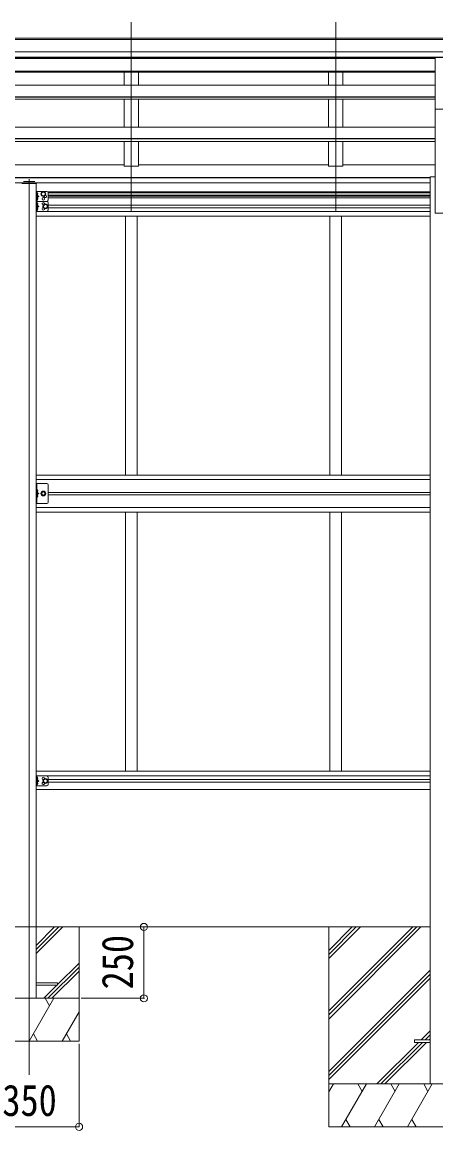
# Model space of a CAD drawing. Units: millimetres at full size, sheet at 1:25; details may follow other scales. Extents: x -6988 to 7066, y -4877 to 4823.
# Drawn here: x 2276 to 3725, y -2319 to 1554 of the extents above; entities that cross this region are included whole.
import ezdxf
from ezdxf.enums import TextEntityAlignment as Align

# ---------------------------------------------------------------- set-up
doc = ezdxf.new("R2010")
doc.units = ezdxf.units.MM
doc.header["$LTSCALE"] = 25
doc.header["$PDMODE"] = 32
doc.header["$PDSIZE"] = 25
for name, color, linetype, lineweight in [('0-0_0', 7, 'Continuous', 9), ('0-1_本体', 4, 'Continuous', 9), ('0-2_部品', 7, 'Continuous', 9), ('0-8_PARTS2', 2, 'Continuous', 9), ('1-0_FRAME', 7, 'Continuous', 9), ('1-1_GLASS', 4, 'Continuous', 9), ('1-2_GLASS_SEAL', 7, 'Continuous', 9), ('1-8', 2, 'Continuous', 9), ('1-A', 6, 'Continuous', 9)]:
    doc.layers.add(name, color=color, linetype=linetype, lineweight=lineweight)
doc.styles.add('ＭＳ ゴシック', font='')
doc.styles.get('ＭＳ ゴシック').set_extended_font_data('MS Gothic')

msp = doc.modelspace()

# ---------------------------------------------------------------- linework, layer by layer
at = {"layer": '0-0_0'}
for p, q in [((895.33, -1614.99), (3704.93, -1614.99)), ((3350.13, -1614.99), (3350.13, -2314.99)), ((3350.13, -1909.17), (3644.31, -1614.99)), ((3350.13, -1923.31), (3658.45, -1614.99)), ((3350.13, -1937.46), (3672.6, -1614.99)), ((3350.13, -1725.33), (3460.46, -1614.99)), ((3350.13, -1711.18), (3446.32, -1614.99)), ((3350.13, -1697.04), (3432.18, -1614.99)), ((3350.13, -2121.3), (3704.93, -1766.51)), ((3350.13, -2135.44), (3704.93, -1780.65)), ((3350.13, -2149.59), (3704.93, -1794.79)), ((3673.07, -2010.49), (3704.93, -1978.64)), ((3687.22, -2010.49), (3704.93, -1992.78)), ((3701.36, -2010.49), (3704.93, -2006.92)), ((3518.57, -2164.99), (3664.07, -2019.49)), ((3532.72, -2164.99), (3678.22, -2019.49)), ((3546.86, -2164.99), (3692.36, -2019.49)), ((4150.13, -2164.99), (3350.13, -2164.99)), ((3350.13, -2192.5), (3366.01, -2164.99)), ((3394.88, -2314.99), (3481.48, -2164.99)), ((3466.48, -2190.97), (3451.48, -2164.99)), ((3510.35, -2314.99), (3596.95, -2164.99)), ((3581.95, -2190.98), (3566.95, -2164.99)), ((3625.82, -2314.99), (3712.42, -2164.99)), ((3697.42, -2190.98), (3682.42, -2164.99)), ((3350.13, -2314.99), (4150.13, -2314.99)), ((3409.88, -2289.02), (3424.87, -2314.99)), ((3525.35, -2289.01), (3540.35, -2314.99)), ((3640.82, -2289.01), (3655.82, -2314.99))]:
    msp.add_line(p, q, dxfattribs=at)
at = {"layer": '0-1_本体'}
for p, q in [((-199.37, 1497.98), (4799.63, 1497.98)), ((-199.37, 1492.64), (4799.63, 1492.64)), ((-199.37, 1449.11), (4799.63, 1449.1)), ((-199.37, 1431.44), (4799.63, 1431.44)), ((877.63, 1429.06), (3722.63, 1429.06)), ((877.63, 1425.92), (3722.63, 1425.92)), ((2633.13, 1425.92), (2633.13, 1429.06)), ((2683.13, 1425.92), (2683.13, 1429.06)), ((3349.13, 1425.92), (3349.13, 1429.06)), ((3399.13, 1425.92), (3399.13, 1429.06)), ((877.63, 1382.44), (3722.63, 1382.44)), ((877.63, 1378.36), (3722.63, 1378.36)), ((2633.13, 1333.21), (2633.13, 1378.36)), ((2683.13, 1333.21), (2683.13, 1378.36)), ((3349.13, 1333.21), (3349.13, 1378.36)), ((3399.13, 1333.21), (3399.13, 1378.36)), ((877.63, 1333.21), (3722.63, 1333.21)), ((877.63, 1292.47), (3722.63, 1292.47)), ((877.63, 1290.98), (3722.63, 1290.98)), ((877.63, 1284.19), (3722.63, 1284.19)), ((2633.13, 1185.9), (2633.13, 1284.19)), ((2683.13, 1185.9), (2683.13, 1284.19)), ((3349.13, 1185.9), (3349.13, 1284.19)), ((3399.13, 1185.9), (3399.13, 1284.19)), ((3722.63, 885.01), (3722.63, 1297.65)), ((877.53, 1185.9), (3722.63, 1185.9)), ((877.47, 1146.69), (3722.63, 1146.69)), ((877.53, 1135.55), (3722.63, 1135.55)), ((877.55, 1145.21), (3722.63, 1145.21)), ((2633.13, 1135.55), (2633.13, 1049.47)), ((2683.13, 1135.55), (2683.13, 1049.47)), ((3349.13, 1135.55), (3349.13, 1049.47)), ((3399.13, 1135.55), (3399.13, 1049.47)), ((2633.13, 1054.27), (1967.13, 1054.27)), ((2633.13, 1049.47), (2683.13, 1049.47)), ((3349.13, 1054.27), (2683.13, 1054.27)), ((3349.13, 1049.47), (3399.13, 1049.47)), ((3722.63, 1054.27), (3399.13, 1054.27)), ((895.33, 1009.97), (3704.8, 1009.97)), ((895.33, 1008.59), (3704.93, 1008.59)), ((3704.93, 1011.39), (3722.63, 1011.39)), ((3704.93, 1011.39), (3704.93, -2164.99)), ((895.33, 991.41), (3704.93, 991.41)), ((3722.63, 885.01), (3777.63, 885.01))]:
    msp.add_line(p, q, dxfattribs=at)
at = {"layer": '0-2_部品'}
for p, q in [((3722.63, 1429.72), (3777.63, 1429.72)), ((3722.63, 1248.79), (3722.63, 1429.72)), ((3722.63, 1248.79), (3777.63, 1248.79))]:
    msp.add_line(p, q, dxfattribs=at)
at = {"layer": '0-2_部品', "color": 4}
for p, q in [((3650.33, -2010.49), (3650.33, -2019.49)), ((3705.13, -2010.49), (3650.33, -2010.49)), ((3705.13, -2019.49), (3650.33, -2019.49))]:
    msp.add_line(p, q, dxfattribs=at)
at = {"layer": '0-8_PARTS2'}
for p, q in [((2658.13, 891.21), (2658.13, 1553.74)), ((3374.13, 891.21), (3374.13, 1553.74))]:
    msp.add_line(p, q, dxfattribs=at)
at = {"layer": '1-0_FRAME'}
for p, q in [((2325.13, -1707.76), (2417.9, -1615)), ((2325.13, -1693.62), (2403.75, -1615)), ((2325.13, -1679.48), (2389.61, -1615)), ((2475.13, -2015), (2475.13, -1615)), ((2400.13, -1816.61), (2475.13, -1741.61)), ((2365.88, -1865), (2475.13, -1755.75)), ((2380.03, -1865), (2475.13, -1769.89)), ((2351.74, -1865), (2397.74, -1819)), ((2125.13, -1865), (2475.13, -1865)), ((2300.13, -2014.99), (2386.74, -1865)), ((2371.74, -1890.98), (2356.74, -1864.99)), ((2415.6, -2014.99), (2475.13, -1911.89)), ((2315.13, -1989.01), (2330.13, -2014.99)), ((2430.6, -1989.02), (2445.6, -2014.99)), ((2125.13, -2015), (2475.13, -2015))]:
    msp.add_line(p, q, dxfattribs=at)
at = {"layer": '1-1_GLASS'}
for p, q in [((2325.13, 988.36), (2325.13, -1865)), ((2365.13, 959.89), (3704.93, 959.89)), ((2367.13, 956.39), (3704.93, 956.39)), ((2367.13, 947.39), (3704.93, 947.39)), ((2367.13, 943.89), (3704.93, 943.89)), ((3704.93, 938.89), (2367.13, 938.89)), ((2367.13, 912.89), (3704.93, 912.89)), ((2367.13, 903.89), (3704.93, 903.89)), ((2325.13, 890.39), (3704.93, 890.39)), ((2325.13, 874.39), (3704.93, 874.39)), ((2638.13, 874.39), (2638.13, -32.61)), ((2678.13, 874.39), (2678.13, -32.61)), ((3354.13, 874.39), (3354.13, -32.61)), ((3394.13, 874.39), (3394.13, -32.61)), ((3722.63, 885.01), (3777.63, 885.01)), ((2325.13, -33.11), (3704.93, -33.11)), ((2325.13, -48.61), (3704.93, -48.61)), ((2367.13, -93.11), (3704.93, -93.11)), ((3704.93, -102.11), (2367.13, -102.11)), ((2325.13, -146.61), (3704.93, -146.61)), ((2325.13, -162.11), (3704.93, -162.11)), ((2638.13, -162.61), (2638.13, -1069.61)), ((2678.13, -162.61), (2678.13, -1069.61)), ((3354.13, -162.11), (3354.13, -1069.61)), ((3394.13, -162.11), (3394.13, -1069.61)), ((2325.13, -1069.61), (3704.93, -1069.61)), ((2325.13, -1085.61), (3704.93, -1085.61)), ((2367.13, -1099.11), (3704.93, -1099.11)), ((2367.13, -1108.11), (3704.93, -1108.11)), ((2325.13, -1134.11), (3704.93, -1134.11))]:
    msp.add_line(p, q, dxfattribs=at)
at = {"layer": '1-2_GLASS_SEAL'}
for p, q in [((2325.63, 988.36), (2274.63, 988.36)), ((2324.13, 991.36), (2276.13, 991.36)), ((2280.13, 995.17), (2320.13, 995.17)), ((2325.63, 989.86), (2325.63, 988.36)), ((2325.13, 960.89), (2325.13, 925.89)), ((2362.13, 960.89), (2325.13, 960.89)), ((2327.63, 960.89), (2327.63, 925.89)), ((2328.13, 948.39), (2327.63, 948.48)), ((2327.63, 943.39), (2334.63, 943.39)), ((2328.13, 930.39), (2327.63, 930.48)), ((2328.13, 956.39), (2328.93, 956.25)), ((2328.13, 948.39), (2328.93, 948.54)), ((2328.13, 938.39), (2328.93, 938.25)), ((2328.13, 930.39), (2328.93, 930.54)), ((2367.13, 955.89), (2367.13, 930.89)), ((2362.13, 925.89), (2325.13, 925.89)), ((2362.13, 890.89), (2325.13, 890.89)), ((2327.63, 925.89), (2327.63, 890.89)), ((2328.13, 913.39), (2327.63, 913.48)), ((2327.63, 908.39), (2334.63, 908.39)), ((2328.13, 895.39), (2327.63, 895.48)), ((2328.13, 921.39), (2328.93, 921.25)), ((2328.13, 913.39), (2328.93, 913.54)), ((2328.13, 903.39), (2328.93, 903.25)), ((2328.13, 895.39), (2328.93, 895.54)), ((2367.13, 920.89), (2367.13, 895.89)), ((2362.13, -62.11), (2325.13, -62.11)), ((2327.63, -62.11), (2327.63, -132.11)), ((2367.13, -127.11), (2367.13, -67.11)), ((2328.13, -92.11), (2327.63, -92.02)), ((2327.63, -92.11), (2334.63, -97.11)), ((2327.63, -97.11), (2334.63, -97.11)), ((2327.63, -102.11), (2334.63, -97.11)), ((2328.13, -110.11), (2327.63, -110.02)), ((2328.13, -84.11), (2328.93, -84.25)), ((2328.13, -92.11), (2328.93, -91.96)), ((2328.13, -102.11), (2328.93, -102.25)), ((2328.13, -110.11), (2328.93, -109.96)), ((2325.13, -1086.11), (2325.13, -1121.11)), ((2362.13, -1086.11), (2325.13, -1086.11)), ((2362.13, -1121.11), (2325.13, -1121.11)), ((2327.63, -1086.11), (2327.63, -1121.11)), ((2328.13, -1098.61), (2327.63, -1098.52)), ((2327.63, -1103.61), (2334.63, -1103.61)), ((2328.13, -1116.61), (2327.63, -1116.52)), ((2328.13, -1090.61), (2328.93, -1090.75)), ((2328.13, -1098.61), (2328.93, -1098.46)), ((2328.13, -1108.61), (2328.93, -1108.75)), ((2328.13, -1116.61), (2328.93, -1116.46)), ((2367.13, -1091.11), (2367.13, -1116.11))]:
    msp.add_line(p, q, dxfattribs=at)
at = {"layer": '1-2_GLASS_SEAL', "color": 4}
msp.add_line((2325.13, -1810.99), (2400.13, -1810.99), dxfattribs=at)
at = {"layer": '1-2_GLASS_SEAL'}
for points in [[(2327.25, 952.39), (2327.88, 953.58), (2330.11, 954.69)], [(2327.25, 952.39), (2327.88, 951.21), (2330.11, 950.09)], [(2327.25, 934.39), (2327.88, 935.58), (2330.11, 936.69)], [(2327.25, 934.39), (2327.88, 933.21), (2330.11, 932.09)], [(2328.13, 948.39), (2328.13, 956.39), (2327.63, 956.31), (2327.63, 948.48)], [(2327.63, 948.39), (2334.63, 943.39), (2327.63, 938.39)], [(2328.13, 930.39), (2328.13, 938.39), (2327.63, 938.31), (2327.63, 930.48)], [(2362.13, 925.89), (2325.13, 925.89), (2325.13, 890.89)], [(2327.25, 917.39), (2327.88, 918.58), (2330.11, 919.69)], [(2327.25, 917.39), (2327.88, 916.21), (2330.11, 915.09)], [(2327.25, 899.39), (2327.88, 900.58), (2330.11, 901.69)], [(2327.25, 899.39), (2327.88, 898.21), (2330.11, 897.09)], [(2328.13, 913.39), (2328.13, 921.39), (2327.63, 921.31), (2327.63, 913.48)], [(2327.63, 913.39), (2334.63, 908.39), (2327.63, 903.39)], [(2328.13, 895.39), (2328.13, 903.39), (2327.63, 903.31), (2327.63, 895.48)], [(2362.13, -132.11), (2325.13, -132.11), (2325.13, -62.11)], [(2327.25, -88.11), (2327.88, -86.92), (2330.11, -85.81)], [(2327.25, -88.11), (2327.88, -89.29), (2330.11, -90.41)], [(2327.25, -106.11), (2327.88, -104.92), (2330.11, -103.81)], [(2327.25, -106.11), (2327.88, -107.29), (2330.11, -108.41)], [(2328.13, -92.11), (2328.13, -84.11), (2327.63, -84.19), (2327.63, -92.02)], [(2328.13, -110.11), (2328.13, -102.11), (2327.63, -102.19), (2327.63, -110.02)], [(2327.25, -1094.61), (2327.88, -1093.42), (2330.11, -1092.31)], [(2327.25, -1094.61), (2327.88, -1095.79), (2330.11, -1096.91)], [(2327.25, -1112.61), (2327.88, -1111.42), (2330.11, -1110.31)], [(2327.25, -1112.61), (2327.88, -1113.79), (2330.11, -1114.91)], [(2328.13, -1098.61), (2328.13, -1090.61), (2327.63, -1090.69), (2327.63, -1098.52)], [(2327.63, -1098.61), (2334.63, -1103.61), (2327.63, -1108.61)], [(2328.13, -1116.61), (2328.13, -1108.61), (2327.63, -1108.69), (2327.63, -1116.52)]]:
    msp.add_lwpolyline(points, dxfattribs=at)
for points in [[(2350.13, 944.39), (2343.63, 948.14), (2343.63, 955.65), (2350.13, 959.4), (2356.63, 955.65), (2356.63, 948.14)], [(2357.13, 900.89), (2350.63, 904.64), (2350.63, 912.15), (2357.13, 915.9), (2363.63, 912.15), (2363.63, 904.64)], [(2342.63, -97.11), (2346.38, -103.61), (2353.88, -103.61), (2357.64, -97.11), (2353.88, -90.61), (2346.38, -90.61)], [(2357.13, -1111.11), (2350.63, -1107.36), (2350.63, -1099.85), (2357.13, -1096.1), (2363.63, -1099.85), (2363.63, -1107.36)]]:
    msp.add_lwpolyline(points, close=True, dxfattribs=at)
at = {"layer": '1-2_GLASS_SEAL', "color": 4}
msp.add_lwpolyline([(2400.13, -1810.99), (2400.13, -1818.99), (2325.13, -1818.99)], dxfattribs=at)
at = {"layer": '1-2_GLASS_SEAL'}
for centre, radius in [((2350.13, 951.89), 8.5), ((2350.13, 951.89), 7.5), ((2350.13, 951.89), 6.5), ((2350.13, 934.89), 4.25), ((2357.13, 908.39), 8.5), ((2357.13, 908.39), 7.5), ((2357.13, 908.39), 6.5), ((2350.13, -97.11), 8.5), ((2350.13, -97.11), 7.5), ((2350.13, -97.11), 6.5), ((2350.13, -97.11), 5.5), ((2357.13, -1103.61), 8.5), ((2357.13, -1103.61), 7.5), ((2357.13, -1103.61), 6.5)]:
    msp.add_circle(centre, radius, dxfattribs=at)
for centre, radius, start, end in [((2276.13, 989.86), 1.5, 90, 180), ((2324.13, 989.86), 1.5, 0, 90), ((2328.78, 955.37), 0.9, 32.05588, 80), ((2328.78, 949.42), 0.9, 280, 327.94412), ((2328.78, 937.37), 0.9, 32.05588, 80), ((2328.78, 931.42), 0.9, 280, 327.94412), ((2324.03, 952.39), 6.5, 327.94412, 32.05588), ((2324.03, 934.39), 6.5, 327.94412, 32.05588), ((2357.13, 943.39), 4.25, 173.70569, 85.23923), ((2362.13, 955.89), 5, 0, 90), ((2362.13, 930.89), 5, 270, 0), ((2328.78, 920.37), 0.9, 32.05588, 80), ((2328.78, 914.42), 0.9, 280, 327.94412), ((2328.78, 902.37), 0.9, 32.05588, 80), ((2328.78, 896.42), 0.9, 280, 327.94412), ((2324.03, 917.39), 6.5, 327.94412, 32.05588), ((2324.03, 899.39), 6.5, 327.94412, 32.05588), ((2350.13, 916.89), 4.25, 353.70569, 265.23923), ((2350.13, 899.89), 4.25, 94.76077, 6.29431), ((2362.13, 920.89), 5, 0, 90), ((2362.13, 895.89), 5, 270, 0), ((2362.13, -67.11), 5, 0, 90), ((2328.78, -85.13), 0.9, 32.05588, 80), ((2328.78, -91.08), 0.9, 280, 327.94412), ((2328.78, -103.13), 0.9, 32.05588, 80), ((2328.78, -109.08), 0.9, 280, 327.94412), ((2324.03, -88.11), 6.5, 327.94412, 32.05588), ((2324.03, -106.11), 6.5, 327.94412, 32.05588), ((2362.13, -127.11), 5, 270, 0), ((2328.78, -1091.63), 0.9, 32.05588, 80), ((2328.78, -1097.58), 0.9, 280, 327.94412), ((2328.78, -1109.63), 0.9, 32.05588, 80), ((2328.78, -1115.58), 0.9, 280, 327.94412), ((2324.03, -1094.61), 6.5, 327.94412, 32.05588), ((2324.03, -1112.61), 6.5, 327.94412, 32.05588), ((2350.13, -1095.11), 4.25, 353.70569, 265.23923), ((2350.13, -1112.11), 4.25, 94.76077, 6.29431), ((2362.13, -1091.11), 5, 0, 90), ((2362.13, -1116.11), 5, 270, 0)]:
    msp.add_arc(centre, radius, start, end, dxfattribs=at)
at = {"layer": '1-8'}
msp.add_line((2300.13, 1004.14), (2300.13, -2132.6), dxfattribs=at)
at = {"layer": '1-A'}
for p, q in [((2702.4, -1614.99), (2482.9, -1614.99)), ((2702.4, -1614.99), (2702.4, -1865)), ((2702.4, -1865), (2482.9, -1865)), ((2475.13, -2314.99), (2475.13, -2024.82)), ((2125.13, -2314.99), (2475.13, -2314.99))]:
    msp.add_line(p, q, dxfattribs=at)
for p in [(2702.4, -1614.99), (2702.4, -1865), (2475.13, -2314.99)]:
    msp.add_point(p, dxfattribs=at)

# ---------------------------------------------------------------- texts
at = {"layer": '1-A', "color": 7, "style": 'ＭＳ ゴシック', "width": 0.85}
msp.add_text('250', height=110, rotation=90, dxfattribs=at).set_placement((2697.4, -1833.75), align=Align.BOTTOM_LEFT)
msp.add_text('350', height=110, dxfattribs=at).set_placement((2206.38, -2309.99), align=Align.BOTTOM_LEFT)

doc.saveas('drawing.dxf')
